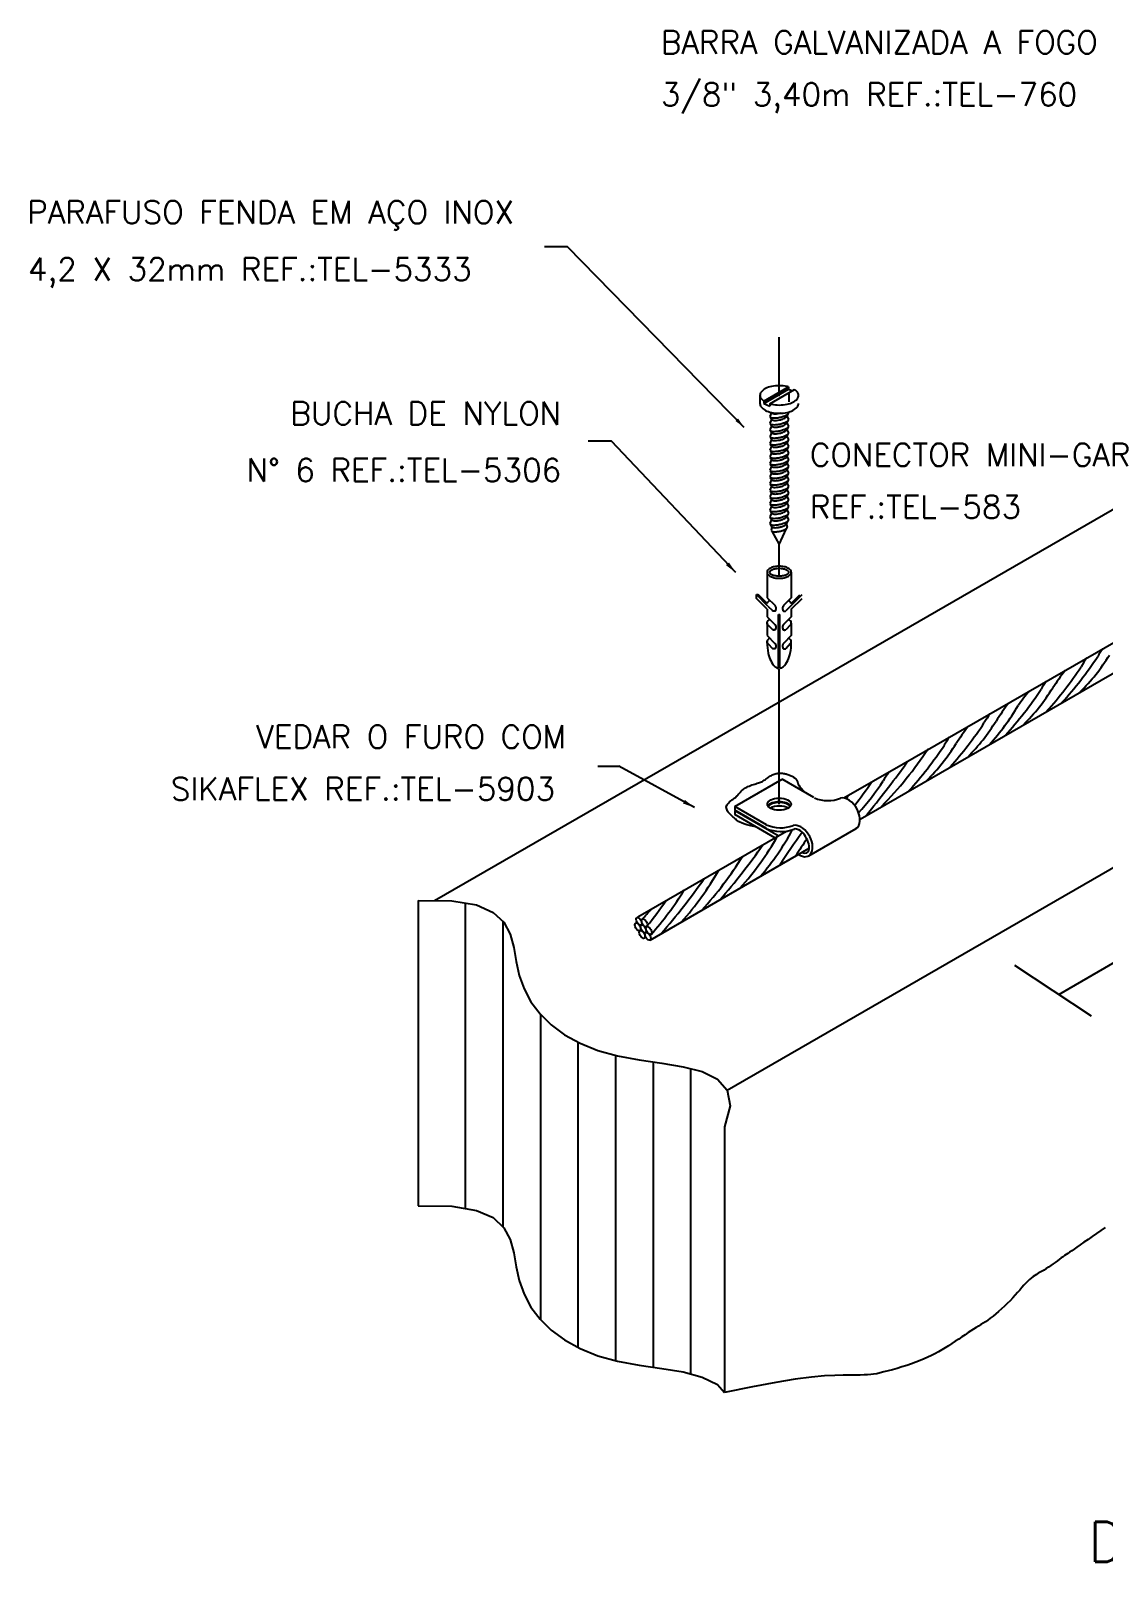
# Model space of a CAD drawing. Header units: millimetres. Extents: x -6439 to -6417.4, y -4460 to -4445.4.
# Drawn here: x -6439.01 to -6429.6, y -4458.94 to -4445.42 of the extents above; entities that cross this region are included whole.
import ezdxf
from ezdxf.enums import TextEntityAlignment as Align

# ---------------------------------------------------------------- set-up
doc = ezdxf.new("R2010")
doc.units = ezdxf.units.MM
doc.header["$LTSCALE"] = 10
doc.linetypes.add('DASHDOT', pattern=[1, 0.5, -0.25, 0, -0.25])
doc.layers.add('Termotécnica', color=7, linetype='Continuous')
doc.styles.add('r140', font='romans.shx')
doc.styles.add('r80', font='romans.shx')

msp = doc.modelspace()

# ---------------------------------------------------------------- linework, layer by layer
at = {"layer": 'Termotécnica', "color": 2}
for p, q in [((-6434.301, -4447.312), (-6434.505, -4447.312)), ((-6432.752, -4448.897), (-6434.301, -4447.312)), ((-6432.901, -4454.706), (-6421.669, -4448.232)), ((-6432.614, -4448.615), (-6432.614, -4448.687)), ((-6432.58, -4448.666), (-6432.363, -4448.541)), ((-6432.58, -4448.687), (-6432.363, -4448.562)), ((-6432.527, -4448.69), (-6432.31, -4448.564)), ((-6432.363, -4448.541), (-6432.363, -4448.562)), ((-6432.363, -4448.562), (-6432.33, -4448.576)), ((-6432.362, -4448.599), (-6432.362, -4448.672)), ((-6432.58, -4448.666), (-6432.58, -4448.687)), ((-6432.58, -4448.687), (-6432.527, -4448.711)), ((-6432.527, -4448.69), (-6432.527, -4448.711)), ((-6432.512, -4448.767), (-6432.527, -4448.802)), ((-6432.366, -4448.775), (-6432.378, -4448.797)), ((-6432.531, -4451.351), (-6428.259, -4448.888)), ((-6432.512, -4448.826), (-6432.527, -4448.86)), ((-6432.512, -4448.884), (-6432.527, -4448.919)), ((-6432.524, -4448.807), (-6432.512, -4448.826)), ((-6432.524, -4448.866), (-6432.512, -4448.884)), ((-6432.378, -4448.797), (-6432.363, -4448.825)), ((-6432.366, -4448.834), (-6432.378, -4448.856)), ((-6432.378, -4448.856), (-6432.363, -4448.884)), ((-6432.366, -4448.893), (-6432.378, -4448.914)), ((-6432.378, -4448.914), (-6432.363, -4448.943)), ((-6433.916, -4449.016), (-6434.121, -4449.016)), ((-6432.827, -4450.169), (-6433.916, -4449.016)), ((-6432.512, -4448.943), (-6432.527, -4448.978)), ((-6432.512, -4449.002), (-6432.527, -4449.036)), ((-6432.524, -4448.924), (-6432.512, -4448.943)), ((-6432.524, -4448.983), (-6432.512, -4449.002)), ((-6432.524, -4449.042), (-6432.512, -4449.06)), ((-6432.366, -4448.951), (-6432.378, -4448.973)), ((-6432.378, -4448.973), (-6432.363, -4449.001)), ((-6432.366, -4449.01), (-6432.378, -4449.032)), ((-6432.378, -4449.032), (-6432.363, -4449.06)), ((-6432.512, -4449.06), (-6432.527, -4449.095)), ((-6432.512, -4449.119), (-6432.527, -4449.154)), ((-6432.512, -4449.177), (-6432.527, -4449.212)), ((-6432.524, -4449.1), (-6432.512, -4449.119)), ((-6432.524, -4449.159), (-6432.512, -4449.177)), ((-6432.366, -4449.069), (-6432.378, -4449.09)), ((-6432.378, -4449.09), (-6432.363, -4449.119)), ((-6432.366, -4449.127), (-6432.378, -4449.149)), ((-6432.378, -4449.149), (-6432.363, -4449.177)), ((-6432.366, -4449.186), (-6432.378, -4449.207)), ((-6432.512, -4449.236), (-6432.527, -4449.271)), ((-6432.512, -4449.295), (-6432.527, -4449.329)), ((-6432.524, -4449.218), (-6432.512, -4449.236)), ((-6432.524, -4449.276), (-6432.512, -4449.295)), ((-6432.378, -4449.207), (-6432.363, -4449.236)), ((-6432.366, -4449.244), (-6432.378, -4449.266)), ((-6432.378, -4449.266), (-6432.363, -4449.295)), ((-6432.366, -4449.303), (-6432.378, -4449.325)), ((-6432.512, -4449.353), (-6432.527, -4449.388)), ((-6432.512, -4449.412), (-6432.527, -4449.447)), ((-6432.524, -4449.335), (-6432.512, -4449.353)), ((-6432.524, -4449.394), (-6432.512, -4449.412)), ((-6432.524, -4449.452), (-6432.512, -4449.471)), ((-6432.378, -4449.325), (-6432.363, -4449.353)), ((-6432.366, -4449.362), (-6432.378, -4449.383)), ((-6432.378, -4449.383), (-6432.363, -4449.412)), ((-6432.366, -4449.42), (-6432.378, -4449.442)), ((-6432.378, -4449.442), (-6432.363, -4449.47)), ((-6432.512, -4449.471), (-6432.527, -4449.505)), ((-6432.512, -4449.529), (-6432.527, -4449.564)), ((-6432.512, -4449.588), (-6432.527, -4449.623)), ((-6432.524, -4449.511), (-6432.512, -4449.529)), ((-6432.524, -4449.569), (-6432.512, -4449.588)), ((-6432.366, -4449.479), (-6432.378, -4449.501)), ((-6432.378, -4449.501), (-6432.363, -4449.529)), ((-6432.366, -4449.538), (-6432.378, -4449.559)), ((-6432.378, -4449.559), (-6432.363, -4449.588)), ((-6432.512, -4449.647), (-6432.527, -4449.681)), ((-6432.512, -4449.705), (-6432.527, -4449.74)), ((-6432.524, -4449.628), (-6432.512, -4449.647)), ((-6432.524, -4449.687), (-6432.512, -4449.705)), ((-6432.366, -4449.596), (-6432.378, -4449.618)), ((-6432.378, -4449.618), (-6432.363, -4449.646)), ((-6432.366, -4449.655), (-6432.378, -4449.677)), ((-6432.378, -4449.677), (-6432.363, -4449.705)), ((-6432.378, -4449.737), (-6432.368, -4449.716)), ((-6432.525, -4449.745), (-6432.512, -4449.765)), ((-6432.51, -4449.769), (-6432.515, -4449.801)), ((-6432.51, -4449.807), (-6432.445, -4449.922)), ((-6432.445, -4449.922), (-6432.382, -4449.784)), ((-6432.382, -4449.746), (-6432.374, -4449.771)), ((-6431.358, -4451.846), (-6428.125, -4449.981)), ((-6432.551, -4450.166), (-6432.551, -4450.39)), ((-6432.339, -4450.166), (-6432.339, -4450.39)), ((-6431.736, -4452.332), (-6428.01, -4450.18)), ((-6432.545, -4450.462), (-6432.645, -4450.362)), ((-6432.645, -4450.395), (-6432.645, -4450.362)), ((-6432.551, -4450.489), (-6432.645, -4450.395)), ((-6432.55, -4450.44), (-6432.626, -4450.364)), ((-6432.551, -4450.39), (-6432.484, -4450.456)), ((-6432.339, -4450.39), (-6432.406, -4450.456)), ((-6432.345, -4450.462), (-6432.245, -4450.362)), ((-6432.34, -4450.44), (-6432.264, -4450.364)), ((-6432.339, -4450.489), (-6432.245, -4450.395)), ((-6432.551, -4450.489), (-6432.551, -4450.556)), ((-6432.545, -4450.462), (-6432.502, -4450.505)), ((-6432.451, -4450.536), (-6432.439, -4450.536)), ((-6432.451, -4451.007), (-6432.451, -4450.536)), ((-6432.439, -4451.007), (-6432.439, -4450.536)), ((-6432.345, -4450.462), (-6432.388, -4450.505)), ((-6432.339, -4450.489), (-6432.339, -4450.556)), ((-6432.551, -4450.556), (-6432.483, -4450.624)), ((-6432.551, -4450.611), (-6432.551, -4450.721)), ((-6432.545, -4450.627), (-6432.502, -4450.67)), ((-6432.339, -4450.556), (-6432.408, -4450.624)), ((-6432.345, -4450.627), (-6432.388, -4450.67)), ((-6432.339, -4450.611), (-6432.339, -4450.721)), ((-6432.551, -4450.721), (-6432.483, -4450.79)), ((-6432.545, -4450.792), (-6432.502, -4450.836)), ((-6432.339, -4450.721), (-6432.408, -4450.79)), ((-6432.345, -4450.792), (-6432.388, -4450.836)), ((-6435.469, -4453.045), (-6432.531, -4451.351)), ((-6434.036, -4451.865), (-6433.851, -4451.865)), ((-6433.189, -4452.229), (-6433.851, -4451.865)), ((-6431.877, -4452.145), (-6431.358, -4451.846)), ((-6432.835, -4452.22), (-6432.42, -4451.981)), ((-6432.143, -4452.14), (-6432.42, -4451.981)), ((-6432.835, -4452.22), (-6432.835, -4452.252)), ((-6432.558, -4452.38), (-6432.835, -4452.22)), ((-6432.558, -4452.412), (-6432.835, -4452.252)), ((-6432.835, -4452.258), (-6432.83, -4452.255)), ((-6432.835, -4452.258), (-6432.835, -4452.29)), ((-6432.455, -4452.478), (-6432.835, -4452.258)), ((-6432.483, -4452.494), (-6432.835, -4452.29)), ((-6432.185, -4452.652), (-6431.77, -4452.413)), ((-6433.685, -4453.187), (-6432.381, -4452.435)), ((-6433.578, -4453.39), (-6432.182, -4452.585)), ((-6435.611, -4453.043), (-6435.611, -4455.719)), ((-6432.925, -4455.029), (-6432.925, -4457.356))]:
    msp.add_line(p, q, dxfattribs=at)
at = {"layer": 'Termotécnica', "color": 1, "linetype": 'DASHDOT'}
for p, q in [((-6432.445, -4448.623), (-6432.445, -4448.104)), ((-6432.445, -4450.198), (-6432.445, -4449.922)), ((-6432.445, -4451.485), (-6432.445, -4451.012)), ((-6432.445, -4452.199), (-6432.445, -4451.229))]:
    msp.add_line(p, q, dxfattribs=at)
at = {"layer": 'Termotécnica', "color": 1}
for p, q in [((-6429.994, -4453.867), (-6426.257, -4451.71)), ((-6435.198, -4453.067), (-6435.198, -4455.743)), ((-6434.869, -4453.226), (-6434.869, -4455.903)), ((-6430.381, -4453.611), (-6429.709, -4454.056)), ((-6434.54, -4454.04), (-6434.54, -4456.716)), ((-6434.211, -4454.285), (-6434.211, -4456.961)), ((-6433.882, -4454.401), (-6433.882, -4457.077)), ((-6433.552, -4454.458), (-6433.552, -4457.134)), ((-6433.223, -4454.517), (-6433.223, -4457.194))]:
    msp.add_line(p, q, dxfattribs=at)
at = {"layer": 'Termotécnica', "color": 2}
for points in [[(-6432.363, -4448.541, 0.016409), (-6432.376, -4448.538, 0.051099), (-6432.445, -4448.531, 0.051099), (-6432.513, -4448.538, 0.064948), (-6432.565, -4448.555, 0.104203), (-6432.604, -4448.587, 0.174705), (-6432.614, -4448.615, 0.174705), (-6432.604, -4448.644, 0.06738), (-6432.58, -4448.666, 0.064948)], [(-6432.527, -4448.69, 0.016409), (-6432.513, -4448.693, 0.051099), (-6432.445, -4448.7, 0.051099), (-6432.376, -4448.693, 0.064948), (-6432.325, -4448.675, 0.104203), (-6432.286, -4448.644, 0.174705), (-6432.275, -4448.615, 0.174705)], [(-6432.275, -4448.615, 0.174705), (-6432.286, -4448.587, 0.06738), (-6432.31, -4448.564, 0.064948)], [(-6432.614, -4448.687, 0.174705), (-6432.604, -4448.716, 0.104203), (-6432.565, -4448.747, 0.064948), (-6432.513, -4448.765, 0.051099), (-6432.445, -4448.772, 0.051099), (-6432.376, -4448.765, 0.064948), (-6432.325, -4448.747, 0.104203), (-6432.286, -4448.716, 0.174705), (-6432.275, -4448.687, 0.174705)], [(-6432.55, -4450.44, -0.122515), (-6432.545, -4450.428, -0.074458), (-6432.528, -4450.413, -0.064948)], [(-6432.34, -4450.44, 0.122515), (-6432.346, -4450.428, 0.074458), (-6432.363, -4450.413, 0.064948)], [(-6432.551, -4450.611, -0.174705), (-6432.545, -4450.593, -0.074458), (-6432.528, -4450.578, -0.064948)], [(-6432.545, -4450.629, -0.174705), (-6432.551, -4450.611, -0.174705)], [(-6432.545, -4450.627, -0.021127), (-6432.547, -4450.626, -0.170198)], [(-6432.339, -4450.611, 0.174705), (-6432.346, -4450.593, 0.074458), (-6432.363, -4450.578, 0.064948)], [(-6432.346, -4450.629, 0.174705), (-6432.339, -4450.611, 0.174705)], [(-6432.345, -4450.627, 0.021127), (-6432.343, -4450.626, 0.170198)], [(-6432.551, -4450.776, -0.174705), (-6432.545, -4450.758, -0.074458), (-6432.528, -4450.743, -0.064948)], [(-6432.551, -4450.773, 0.005298), (-6432.551, -4450.783, 0.048405), (-6432.542, -4450.874, 0.062165), (-6432.52, -4450.941, 0.102796), (-6432.481, -4450.994, 0.153617), (-6432.451, -4451.007, 0.181773)], [(-6432.547, -4450.791, -0.138405), (-6432.551, -4450.776, -0.174705)], [(-6432.545, -4450.792, -0.021127), (-6432.547, -4450.791, -0.170198)], [(-6432.439, -4451.007, 0.153617), (-6432.41, -4450.994, 0.102796), (-6432.37, -4450.941, 0.062165), (-6432.348, -4450.874, 0.048405), (-6432.339, -4450.783, 0.005298), (-6432.339, -4450.773, 0.062165)], [(-6432.339, -4450.776, 0.174705), (-6432.346, -4450.758, 0.074458), (-6432.363, -4450.743, 0.064948)], [(-6432.346, -4450.794, 0.174705), (-6432.339, -4450.776, 0.174705)], [(-6432.345, -4450.792, 0.021127), (-6432.343, -4450.791, 0.170198)]]:
    msp.add_lwpolyline(points, format="xyb", dxfattribs=at)
at = {"layer": 'Termotécnica', "color": 1}
for points in [[(-6432.527, -4448.802, 0.24548), (-6432.522, -4448.808, 0.082009), (-6432.5, -4448.813, 0.04047), (-6432.474, -4448.813, 0.029714), (-6432.44, -4448.808, 0.029714), (-6432.407, -4448.799, 0.04047), (-6432.383, -4448.789, 0.082009), (-6432.365, -4448.775, 0.24548), (-6432.363, -4448.767, 0.24548)], [(-6432.512, -4448.767, 0.24548), (-6432.508, -4448.772, 0.082009), (-6432.49, -4448.777, 0.04047), (-6432.469, -4448.776, 0.029714), (-6432.441, -4448.772, 0.013189), (-6432.429, -4448.769, 0.04047)], [(-6432.527, -4448.86, 0.24548), (-6432.522, -4448.867, 0.082009), (-6432.5, -4448.872, 0.04047), (-6432.474, -4448.872, 0.029714), (-6432.44, -4448.867, 0.029714), (-6432.407, -4448.857, 0.04047), (-6432.383, -4448.847, 0.082009), (-6432.365, -4448.833, 0.24548), (-6432.363, -4448.825, 0.24548)], [(-6432.527, -4448.919, 0.24548), (-6432.522, -4448.925, 0.082009), (-6432.5, -4448.931, 0.04047), (-6432.474, -4448.93, 0.029714), (-6432.44, -4448.925, 0.029714), (-6432.407, -4448.916, 0.04047), (-6432.383, -4448.906, 0.082009), (-6432.365, -4448.892, 0.24548), (-6432.363, -4448.884, 0.24548)], [(-6432.512, -4448.826, 0.24548), (-6432.508, -4448.831, 0.082009), (-6432.49, -4448.835, 0.04047), (-6432.469, -4448.835, 0.029714), (-6432.441, -4448.831, 0.029714), (-6432.414, -4448.823, 0.04047), (-6432.395, -4448.815, 0.082009), (-6432.38, -4448.803, 0.24548), (-6432.378, -4448.797, 0.24548)], [(-6432.512, -4448.884, 0.24548), (-6432.508, -4448.889, 0.082009), (-6432.49, -4448.894, 0.04047), (-6432.469, -4448.894, 0.029714), (-6432.441, -4448.889, 0.029714), (-6432.414, -4448.882, 0.04047), (-6432.395, -4448.874, 0.082009), (-6432.38, -4448.862, 0.24548), (-6432.378, -4448.856, 0.24548)], [(-6432.512, -4448.943, 0.24548), (-6432.508, -4448.948, 0.082009), (-6432.49, -4448.952, 0.04047), (-6432.469, -4448.952, 0.029714), (-6432.441, -4448.948, 0.029714), (-6432.414, -4448.94, 0.04047), (-6432.395, -4448.932, 0.082009), (-6432.38, -4448.921, 0.24548), (-6432.378, -4448.914, 0.24548)], [(-6432.527, -4448.978, 0.24548), (-6432.522, -4448.984, 0.082009), (-6432.5, -4448.989, 0.04047), (-6432.474, -4448.989, 0.029714), (-6432.44, -4448.984, 0.029714), (-6432.407, -4448.975, 0.04047), (-6432.383, -4448.965, 0.082009), (-6432.365, -4448.951, 0.24548), (-6432.363, -4448.943, 0.24548)], [(-6432.527, -4449.036, 0.24548), (-6432.522, -4449.043, 0.082009), (-6432.5, -4449.048, 0.04047), (-6432.474, -4449.048, 0.029714), (-6432.44, -4449.043, 0.029714), (-6432.407, -4449.033, 0.04047), (-6432.383, -4449.023, 0.082009), (-6432.365, -4449.009, 0.24548), (-6432.363, -4449.001, 0.24548)], [(-6432.512, -4449.002, 0.24548), (-6432.508, -4449.007, 0.082009), (-6432.49, -4449.011, 0.04047), (-6432.469, -4449.011, 0.029714), (-6432.441, -4449.007, 0.029714), (-6432.414, -4448.999, 0.04047), (-6432.395, -4448.991, 0.082009), (-6432.38, -4448.979, 0.24548), (-6432.378, -4448.973, 0.24548)], [(-6432.512, -4449.06, 0.24548), (-6432.508, -4449.065, 0.082009), (-6432.49, -4449.07, 0.04047), (-6432.469, -4449.07, 0.029714), (-6432.441, -4449.065, 0.029714), (-6432.414, -4449.058, 0.04047), (-6432.395, -4449.049, 0.082009), (-6432.38, -4449.038, 0.24548), (-6432.378, -4449.032, 0.24548)], [(-6432.527, -4449.095, 0.24548), (-6432.522, -4449.101, 0.082009), (-6432.5, -4449.107, 0.04047), (-6432.474, -4449.106, 0.029714), (-6432.44, -4449.101, 0.029714), (-6432.407, -4449.092, 0.04047), (-6432.383, -4449.082, 0.082009), (-6432.365, -4449.068, 0.24548), (-6432.363, -4449.06, 0.24548)], [(-6432.527, -4449.154, 0.24548), (-6432.522, -4449.16, 0.082009), (-6432.5, -4449.165, 0.04047), (-6432.474, -4449.165, 0.029714), (-6432.44, -4449.16, 0.029714), (-6432.407, -4449.151, 0.04047), (-6432.383, -4449.141, 0.082009), (-6432.365, -4449.126, 0.24548), (-6432.363, -4449.119, 0.24548)], [(-6432.527, -4449.212, 0.24548), (-6432.522, -4449.218, 0.082009), (-6432.5, -4449.224, 0.04047), (-6432.474, -4449.224, 0.029714), (-6432.44, -4449.218, 0.029714), (-6432.407, -4449.209, 0.04047), (-6432.383, -4449.199, 0.082009), (-6432.365, -4449.185, 0.24548), (-6432.363, -4449.177, 0.24548)], [(-6432.512, -4449.119, 0.24548), (-6432.508, -4449.124, 0.082009), (-6432.49, -4449.128, 0.04047), (-6432.469, -4449.128, 0.029714), (-6432.441, -4449.124, 0.029714), (-6432.414, -4449.116, 0.04047), (-6432.395, -4449.108, 0.082009), (-6432.38, -4449.097, 0.24548), (-6432.378, -4449.09, 0.24548)], [(-6432.512, -4449.177, 0.24548), (-6432.508, -4449.183, 0.082009), (-6432.49, -4449.187, 0.04047), (-6432.469, -4449.187, 0.029714), (-6432.441, -4449.183, 0.029714), (-6432.414, -4449.175, 0.04047), (-6432.395, -4449.167, 0.082009), (-6432.38, -4449.155, 0.24548), (-6432.378, -4449.149, 0.24548)], [(-6432.527, -4449.271, 0.24548), (-6432.522, -4449.277, 0.082009), (-6432.5, -4449.282, 0.04047), (-6432.474, -4449.282, 0.029714), (-6432.44, -4449.277, 0.029714), (-6432.407, -4449.268, 0.04047), (-6432.383, -4449.258, 0.082009), (-6432.365, -4449.244, 0.24548), (-6432.363, -4449.236, 0.24548)], [(-6432.527, -4449.329, 0.24548), (-6432.522, -4449.336, 0.082009), (-6432.5, -4449.341, 0.04047), (-6432.474, -4449.341, 0.029714), (-6432.44, -4449.336, 0.029714), (-6432.407, -4449.327, 0.04047), (-6432.383, -4449.316, 0.082009), (-6432.365, -4449.302, 0.24548), (-6432.363, -4449.295, 0.24548)], [(-6432.512, -4449.236, 0.24548), (-6432.508, -4449.241, 0.082009), (-6432.49, -4449.246, 0.04047), (-6432.469, -4449.245, 0.029714), (-6432.441, -4449.241, 0.029714), (-6432.414, -4449.234, 0.04047), (-6432.395, -4449.225, 0.082009), (-6432.38, -4449.214, 0.24548), (-6432.378, -4449.207, 0.24548)], [(-6432.512, -4449.295, 0.24548), (-6432.508, -4449.3, 0.082009), (-6432.49, -4449.304, 0.04047), (-6432.469, -4449.304, 0.029714), (-6432.441, -4449.3, 0.029714), (-6432.414, -4449.292, 0.04047), (-6432.395, -4449.284, 0.082009), (-6432.38, -4449.273, 0.24548), (-6432.378, -4449.266, 0.24548)], [(-6432.527, -4449.388, 0.24548), (-6432.522, -4449.394, 0.082009), (-6432.5, -4449.4, 0.04047), (-6432.474, -4449.4, 0.029714), (-6432.44, -4449.394, 0.029714), (-6432.407, -4449.385, 0.04047), (-6432.383, -4449.375, 0.082009), (-6432.365, -4449.361, 0.24548), (-6432.363, -4449.353, 0.24548)], [(-6432.527, -4449.447, 0.24548), (-6432.522, -4449.453, 0.082009), (-6432.5, -4449.458, 0.04047), (-6432.474, -4449.458, 0.029714), (-6432.44, -4449.453, 0.029714), (-6432.407, -4449.444, 0.04047), (-6432.383, -4449.434, 0.082009), (-6432.365, -4449.42, 0.24548), (-6432.363, -4449.412, 0.24548)], [(-6432.512, -4449.353, 0.24548), (-6432.508, -4449.358, 0.082009), (-6432.49, -4449.363, 0.04047), (-6432.469, -4449.363, 0.029714), (-6432.441, -4449.358, 0.029714), (-6432.414, -4449.351, 0.04047), (-6432.395, -4449.343, 0.082009), (-6432.38, -4449.331, 0.24548), (-6432.378, -4449.325, 0.24548)], [(-6432.512, -4449.412, 0.24548), (-6432.508, -4449.417, 0.082009), (-6432.49, -4449.422, 0.04047), (-6432.469, -4449.421, 0.029714), (-6432.441, -4449.417, 0.029714), (-6432.414, -4449.41, 0.04047), (-6432.395, -4449.401, 0.082009), (-6432.38, -4449.39, 0.24548), (-6432.378, -4449.383, 0.24548)], [(-6432.512, -4449.471, 0.24548), (-6432.508, -4449.476, 0.082009), (-6432.49, -4449.48, 0.04047), (-6432.469, -4449.48, 0.029714), (-6432.441, -4449.476, 0.029714), (-6432.414, -4449.468, 0.04047), (-6432.395, -4449.46, 0.082009), (-6432.38, -4449.448, 0.24548), (-6432.378, -4449.442, 0.24548)], [(-6432.527, -4449.505, 0.24548), (-6432.522, -4449.512, 0.082009), (-6432.5, -4449.517, 0.04047), (-6432.474, -4449.517, 0.029714), (-6432.44, -4449.512, 0.029714), (-6432.407, -4449.502, 0.04047), (-6432.383, -4449.492, 0.082009), (-6432.365, -4449.478, 0.24548), (-6432.363, -4449.47, 0.24548)], [(-6432.527, -4449.564, 0.24548), (-6432.522, -4449.57, 0.082009), (-6432.5, -4449.576, 0.04047), (-6432.474, -4449.575, 0.029714), (-6432.44, -4449.57, 0.029714), (-6432.407, -4449.561, 0.04047), (-6432.383, -4449.551, 0.082009), (-6432.365, -4449.537, 0.24548), (-6432.363, -4449.529, 0.24548)], [(-6432.527, -4449.623, 0.24548), (-6432.522, -4449.629, 0.082009), (-6432.5, -4449.634, 0.04047), (-6432.474, -4449.634, 0.029714), (-6432.44, -4449.629, 0.029714), (-6432.407, -4449.62, 0.04047), (-6432.383, -4449.61, 0.082009), (-6432.365, -4449.596, 0.24548), (-6432.363, -4449.588, 0.24548)], [(-6432.512, -4449.529, 0.24548), (-6432.508, -4449.534, 0.082009), (-6432.49, -4449.539, 0.04047), (-6432.469, -4449.539, 0.029714), (-6432.441, -4449.534, 0.029714), (-6432.414, -4449.527, 0.04047), (-6432.395, -4449.519, 0.082009), (-6432.38, -4449.507, 0.24548), (-6432.378, -4449.501, 0.24548)], [(-6432.512, -4449.588, 0.24548), (-6432.508, -4449.593, 0.082009), (-6432.49, -4449.597, 0.04047), (-6432.469, -4449.597, 0.029714), (-6432.441, -4449.593, 0.029714), (-6432.414, -4449.585, 0.04047), (-6432.395, -4449.577, 0.082009), (-6432.38, -4449.566, 0.24548), (-6432.378, -4449.559, 0.24548)], [(-6432.527, -4449.681, 0.24548), (-6432.522, -4449.688, 0.082009), (-6432.5, -4449.693, 0.04047), (-6432.474, -4449.693, 0.029714), (-6432.44, -4449.688, 0.029714), (-6432.407, -4449.678, 0.04047), (-6432.383, -4449.668, 0.082009), (-6432.365, -4449.654, 0.24548), (-6432.363, -4449.646, 0.24548)], [(-6432.527, -4449.74, 0.24548), (-6432.522, -4449.746, 0.082009), (-6432.5, -4449.752, 0.04047), (-6432.474, -4449.751, 0.029714), (-6432.44, -4449.746, 0.029714), (-6432.407, -4449.737, 0.04047), (-6432.383, -4449.727, 0.082009), (-6432.365, -4449.713, 0.24548), (-6432.363, -4449.705, 0.24548)], [(-6432.512, -4449.647, 0.24548), (-6432.508, -4449.652, 0.082009), (-6432.49, -4449.656, 0.04047), (-6432.469, -4449.656, 0.029714), (-6432.441, -4449.652, 0.029714), (-6432.414, -4449.644, 0.04047), (-6432.395, -4449.636, 0.082009), (-6432.38, -4449.624, 0.24548), (-6432.378, -4449.618, 0.24548)], [(-6432.512, -4449.705, 0.24548), (-6432.508, -4449.71, 0.082009), (-6432.49, -4449.715, 0.04047), (-6432.469, -4449.715, 0.029714), (-6432.441, -4449.71, 0.029714), (-6432.414, -4449.703, 0.04047), (-6432.395, -4449.694, 0.082009), (-6432.38, -4449.683, 0.24548), (-6432.378, -4449.677, 0.24548)], [(-6432.515, -4449.801, 0.24548), (-6432.51, -4449.806, 0.082009), (-6432.491, -4449.811, 0.04047), (-6432.469, -4449.811, 0.029714), (-6432.44, -4449.806, 0.029714), (-6432.412, -4449.799, 0.04047), (-6432.392, -4449.79, 0.082009), (-6432.376, -4449.778, 0.24548), (-6432.374, -4449.771, 0.24548)], [(-6432.512, -4449.765, 0.24548), (-6432.508, -4449.771, 0.082009), (-6432.49, -4449.775, 0.04047), (-6432.469, -4449.775, 0.029714), (-6432.441, -4449.77, 0.029714), (-6432.414, -4449.763, 0.04047), (-6432.395, -4449.755, 0.082009), (-6432.38, -4449.743, 0.24548), (-6432.378, -4449.737, 0.24548)]]:
    msp.add_lwpolyline(points, format="xyb", dxfattribs=at)
at = {"layer": 'Termotécnica', "color": 2}
for points in [[(-6432.339, -4450.166, 0.174705), (-6432.346, -4450.148, 0.104203), (-6432.37, -4450.129, 0.064948), (-6432.402, -4450.118, 0.051099), (-6432.445, -4450.113, 0.051099), (-6432.488, -4450.118, 0.064948), (-6432.52, -4450.129, 0.104203), (-6432.545, -4450.148, 0.174705), (-6432.551, -4450.166, 0.174705), (-6432.545, -4450.184, 0.104203), (-6432.52, -4450.204, 0.064948), (-6432.488, -4450.215, 0.051099), (-6432.445, -4450.219, 0.051099), (-6432.402, -4450.215, 0.064948), (-6432.37, -4450.204, 0.104203), (-6432.346, -4450.184, 0.174705)], [(-6432.36, -4450.166, 0.174705), (-6432.362, -4450.162, 0.104203), (-6432.38, -4450.148, 0.064948), (-6432.407, -4450.138, 0.051099), (-6432.445, -4450.134, 0.051099), (-6432.484, -4450.138, 0.064948), (-6432.511, -4450.148, 0.104203), (-6432.528, -4450.162, 0.174705), (-6432.53, -4450.166, 0.174705), (-6432.528, -4450.171, 0.104203), (-6432.511, -4450.185, 0.064948), (-6432.484, -4450.194, 0.051099), (-6432.445, -4450.198, 0.051099), (-6432.407, -4450.194, 0.064948), (-6432.38, -4450.185, 0.104203), (-6432.362, -4450.171, 0.174705)]]:
    msp.add_lwpolyline(points, format="xyb", close=True, dxfattribs=at)
for points in [[(-6432.645, -4450.362), (-6432.64, -4450.36), (-6432.633, -4450.361), (-6432.626, -4450.364)], [(-6432.484, -4450.456), (-6432.483, -4450.458), (-6432.482, -4450.46), (-6432.481, -4450.462), (-6432.48, -4450.463), (-6432.479, -4450.465), (-6432.479, -4450.466), (-6432.478, -4450.467), (-6432.478, -4450.468), (-6432.477, -4450.469), (-6432.477, -4450.47), (-6432.476, -4450.471), (-6432.476, -4450.472), (-6432.476, -4450.473), (-6432.476, -4450.474), (-6432.476, -4450.474), (-6432.475, -4450.475), (-6432.475, -4450.476), (-6432.475, -4450.477), (-6432.475, -4450.478), (-6432.475, -4450.479), (-6432.475, -4450.48), (-6432.475, -4450.481), (-6432.475, -4450.482), (-6432.475, -4450.483), (-6432.475, -4450.484), (-6432.475, -4450.485), (-6432.475, -4450.486), (-6432.475, -4450.487), (-6432.475, -4450.488), (-6432.475, -4450.489), (-6432.476, -4450.49), (-6432.476, -4450.491), (-6432.476, -4450.492), (-6432.476, -4450.492), (-6432.476, -4450.493), (-6432.476, -4450.494), (-6432.477, -4450.495), (-6432.477, -4450.496), (-6432.477, -4450.497), (-6432.477, -4450.498), (-6432.477, -4450.499), (-6432.478, -4450.499), (-6432.478, -4450.5), (-6432.478, -4450.501), (-6432.479, -4450.502), (-6432.479, -4450.502), (-6432.479, -4450.503), (-6432.48, -4450.503), (-6432.48, -4450.504), (-6432.481, -4450.504), (-6432.481, -4450.505), (-6432.482, -4450.505), (-6432.482, -4450.506), (-6432.483, -4450.506), (-6432.483, -4450.506), (-6432.484, -4450.506), (-6432.484, -4450.507), (-6432.485, -4450.507), (-6432.485, -4450.507), (-6432.486, -4450.507), (-6432.487, -4450.507), (-6432.487, -4450.507), (-6432.488, -4450.507), (-6432.489, -4450.507), (-6432.49, -4450.508), (-6432.491, -4450.508), (-6432.493, -4450.508), (-6432.494, -4450.507), (-6432.496, -4450.507), (-6432.497, -4450.507), (-6432.5, -4450.506), (-6432.502, -4450.505)], [(-6432.406, -4450.456), (-6432.407, -4450.458), (-6432.408, -4450.46), (-6432.409, -4450.462), (-6432.41, -4450.463), (-6432.411, -4450.465), (-6432.412, -4450.466), (-6432.412, -4450.467), (-6432.413, -4450.468), (-6432.413, -4450.469), (-6432.414, -4450.47), (-6432.414, -4450.471), (-6432.414, -4450.472), (-6432.414, -4450.473), (-6432.415, -4450.474), (-6432.415, -4450.474), (-6432.415, -4450.475), (-6432.415, -4450.476), (-6432.415, -4450.477), (-6432.415, -4450.478), (-6432.415, -4450.479), (-6432.415, -4450.48), (-6432.415, -4450.481), (-6432.415, -4450.482), (-6432.415, -4450.483), (-6432.415, -4450.484), (-6432.415, -4450.485), (-6432.415, -4450.486), (-6432.415, -4450.487), (-6432.415, -4450.488), (-6432.415, -4450.489), (-6432.415, -4450.49), (-6432.415, -4450.491), (-6432.414, -4450.492), (-6432.414, -4450.492), (-6432.414, -4450.493), (-6432.414, -4450.494), (-6432.414, -4450.495), (-6432.414, -4450.496), (-6432.413, -4450.497), (-6432.413, -4450.498), (-6432.413, -4450.499), (-6432.413, -4450.499), (-6432.412, -4450.5), (-6432.412, -4450.501), (-6432.412, -4450.502), (-6432.411, -4450.502), (-6432.411, -4450.503), (-6432.41, -4450.503), (-6432.41, -4450.504), (-6432.41, -4450.504), (-6432.409, -4450.505), (-6432.409, -4450.505), (-6432.408, -4450.506), (-6432.408, -4450.506), (-6432.407, -4450.506), (-6432.407, -4450.506), (-6432.406, -4450.507), (-6432.405, -4450.507), (-6432.405, -4450.507), (-6432.404, -4450.507), (-6432.404, -4450.507), (-6432.403, -4450.507), (-6432.402, -4450.507), (-6432.401, -4450.507), (-6432.4, -4450.508), (-6432.399, -4450.508), (-6432.398, -4450.508), (-6432.396, -4450.507), (-6432.395, -4450.507), (-6432.393, -4450.507), (-6432.391, -4450.506), (-6432.388, -4450.505)], [(-6432.484, -4450.621), (-6432.483, -4450.623), (-6432.482, -4450.625), (-6432.481, -4450.627), (-6432.48, -4450.629), (-6432.479, -4450.63), (-6432.479, -4450.631), (-6432.478, -4450.633), (-6432.478, -4450.634), (-6432.477, -4450.635), (-6432.477, -4450.636), (-6432.476, -4450.636), (-6432.476, -4450.637), (-6432.476, -4450.638), (-6432.476, -4450.639), (-6432.476, -4450.64), (-6432.475, -4450.64), (-6432.475, -4450.641), (-6432.475, -4450.642), (-6432.475, -4450.643), (-6432.475, -4450.644), (-6432.475, -4450.645), (-6432.475, -4450.646), (-6432.475, -4450.647), (-6432.475, -4450.648), (-6432.475, -4450.649), (-6432.475, -4450.65), (-6432.475, -4450.651), (-6432.475, -4450.652), (-6432.475, -4450.653), (-6432.475, -4450.654), (-6432.476, -4450.655), (-6432.476, -4450.656), (-6432.476, -4450.657), (-6432.476, -4450.658), (-6432.476, -4450.659), (-6432.476, -4450.66), (-6432.477, -4450.66), (-6432.477, -4450.661), (-6432.477, -4450.662), (-6432.477, -4450.663), (-6432.477, -4450.664), (-6432.478, -4450.665), (-6432.478, -4450.665), (-6432.478, -4450.666), (-6432.479, -4450.667), (-6432.479, -4450.667), (-6432.479, -4450.668), (-6432.48, -4450.669), (-6432.48, -4450.669), (-6432.481, -4450.67), (-6432.481, -4450.67), (-6432.482, -4450.67), (-6432.482, -4450.671), (-6432.483, -4450.671), (-6432.483, -4450.671), (-6432.484, -4450.672), (-6432.484, -4450.672), (-6432.485, -4450.672), (-6432.485, -4450.672), (-6432.486, -4450.672), (-6432.487, -4450.672), (-6432.487, -4450.672), (-6432.488, -4450.673), (-6432.489, -4450.673), (-6432.49, -4450.673), (-6432.491, -4450.673), (-6432.493, -4450.673), (-6432.494, -4450.673), (-6432.496, -4450.672), (-6432.497, -4450.672), (-6432.5, -4450.671), (-6432.502, -4450.67)], [(-6432.406, -4450.621), (-6432.407, -4450.623), (-6432.408, -4450.625), (-6432.409, -4450.627), (-6432.41, -4450.629), (-6432.411, -4450.63), (-6432.412, -4450.631), (-6432.412, -4450.633), (-6432.413, -4450.634), (-6432.413, -4450.635), (-6432.414, -4450.636), (-6432.414, -4450.636), (-6432.414, -4450.637), (-6432.414, -4450.638), (-6432.415, -4450.639), (-6432.415, -4450.64), (-6432.415, -4450.64), (-6432.415, -4450.641), (-6432.415, -4450.642), (-6432.415, -4450.643), (-6432.415, -4450.644), (-6432.415, -4450.645), (-6432.415, -4450.646), (-6432.415, -4450.647), (-6432.415, -4450.648), (-6432.415, -4450.649), (-6432.415, -4450.65), (-6432.415, -4450.651), (-6432.415, -4450.652), (-6432.415, -4450.653), (-6432.415, -4450.654), (-6432.415, -4450.655), (-6432.415, -4450.656), (-6432.414, -4450.657), (-6432.414, -4450.658), (-6432.414, -4450.659), (-6432.414, -4450.66), (-6432.414, -4450.66), (-6432.414, -4450.661), (-6432.413, -4450.662), (-6432.413, -4450.663), (-6432.413, -4450.664), (-6432.413, -4450.665), (-6432.412, -4450.665), (-6432.412, -4450.666), (-6432.412, -4450.667), (-6432.411, -4450.667), (-6432.411, -4450.668), (-6432.41, -4450.669), (-6432.41, -4450.669), (-6432.41, -4450.67), (-6432.409, -4450.67), (-6432.409, -4450.67), (-6432.408, -4450.671), (-6432.408, -4450.671), (-6432.407, -4450.671), (-6432.407, -4450.672), (-6432.406, -4450.672), (-6432.405, -4450.672), (-6432.405, -4450.672), (-6432.404, -4450.672), (-6432.404, -4450.672), (-6432.403, -4450.672), (-6432.402, -4450.673), (-6432.401, -4450.673), (-6432.4, -4450.673), (-6432.399, -4450.673), (-6432.398, -4450.673), (-6432.396, -4450.673), (-6432.395, -4450.672), (-6432.393, -4450.672), (-6432.391, -4450.671), (-6432.388, -4450.67)], [(-6432.484, -4450.787), (-6432.483, -4450.789), (-6432.482, -4450.791), (-6432.481, -4450.792), (-6432.48, -4450.794), (-6432.479, -4450.795), (-6432.479, -4450.797), (-6432.478, -4450.798), (-6432.478, -4450.799), (-6432.477, -4450.8), (-6432.477, -4450.801), (-6432.476, -4450.802), (-6432.476, -4450.802), (-6432.476, -4450.803), (-6432.476, -4450.804), (-6432.476, -4450.805), (-6432.475, -4450.806), (-6432.475, -4450.806), (-6432.475, -4450.807), (-6432.475, -4450.808), (-6432.475, -4450.809), (-6432.475, -4450.81), (-6432.475, -4450.811), (-6432.475, -4450.812), (-6432.475, -4450.813), (-6432.475, -4450.814), (-6432.475, -4450.815), (-6432.475, -4450.816), (-6432.475, -4450.817), (-6432.475, -4450.818), (-6432.475, -4450.819), (-6432.476, -4450.82), (-6432.476, -4450.821), (-6432.476, -4450.822), (-6432.476, -4450.823), (-6432.476, -4450.824), (-6432.476, -4450.825), (-6432.477, -4450.826), (-6432.477, -4450.827), (-6432.477, -4450.827), (-6432.477, -4450.828), (-6432.477, -4450.829), (-6432.478, -4450.83), (-6432.478, -4450.831), (-6432.478, -4450.831), (-6432.479, -4450.832), (-6432.479, -4450.833), (-6432.479, -4450.833), (-6432.48, -4450.834), (-6432.48, -4450.834), (-6432.481, -4450.835), (-6432.481, -4450.835), (-6432.482, -4450.836), (-6432.482, -4450.836), (-6432.483, -4450.836), (-6432.483, -4450.837), (-6432.484, -4450.837), (-6432.484, -4450.837), (-6432.485, -4450.837), (-6432.485, -4450.837), (-6432.486, -4450.838), (-6432.487, -4450.838), (-6432.487, -4450.838), (-6432.488, -4450.838), (-6432.489, -4450.838), (-6432.49, -4450.838), (-6432.491, -4450.838), (-6432.493, -4450.838), (-6432.494, -4450.838), (-6432.496, -4450.838), (-6432.497, -4450.837), (-6432.5, -4450.836), (-6432.502, -4450.836)], [(-6432.406, -4450.787), (-6432.407, -4450.789), (-6432.408, -4450.791), (-6432.409, -4450.792), (-6432.41, -4450.794), (-6432.411, -4450.795), (-6432.412, -4450.797), (-6432.412, -4450.798), (-6432.413, -4450.799), (-6432.413, -4450.8), (-6432.414, -4450.801), (-6432.414, -4450.802), (-6432.414, -4450.802), (-6432.414, -4450.803), (-6432.415, -4450.804), (-6432.415, -4450.805), (-6432.415, -4450.806), (-6432.415, -4450.806), (-6432.415, -4450.807), (-6432.415, -4450.808), (-6432.415, -4450.809), (-6432.415, -4450.81), (-6432.415, -4450.811), (-6432.415, -4450.812), (-6432.415, -4450.813), (-6432.415, -4450.814), (-6432.415, -4450.815), (-6432.415, -4450.816), (-6432.415, -4450.817), (-6432.415, -4450.818), (-6432.415, -4450.819), (-6432.415, -4450.82), (-6432.415, -4450.821), (-6432.414, -4450.822), (-6432.414, -4450.823), (-6432.414, -4450.824), (-6432.414, -4450.825), (-6432.414, -4450.826), (-6432.414, -4450.827), (-6432.413, -4450.827), (-6432.413, -4450.828), (-6432.413, -4450.829), (-6432.413, -4450.83), (-6432.412, -4450.831), (-6432.412, -4450.831), (-6432.412, -4450.832), (-6432.411, -4450.833), (-6432.411, -4450.833), (-6432.41, -4450.834), (-6432.41, -4450.834), (-6432.41, -4450.835), (-6432.409, -4450.835), (-6432.409, -4450.836), (-6432.408, -4450.836), (-6432.408, -4450.836), (-6432.407, -4450.837), (-6432.407, -4450.837), (-6432.406, -4450.837), (-6432.405, -4450.837), (-6432.405, -4450.837), (-6432.404, -4450.838), (-6432.404, -4450.838), (-6432.403, -4450.838), (-6432.402, -4450.838), (-6432.401, -4450.838), (-6432.4, -4450.838), (-6432.399, -4450.838), (-6432.398, -4450.838), (-6432.396, -4450.838), (-6432.395, -4450.838), (-6432.393, -4450.837), (-6432.391, -4450.836), (-6432.388, -4450.836)], [(-6435.611, -4453.043), (-6435.315, -4453.046), (-6435.101, -4453.083), (-6434.954, -4453.148), (-6434.859, -4453.235), (-6434.804, -4453.34), (-6434.772, -4453.455), (-6434.751, -4453.577), (-6434.725, -4453.7), (-6434.683, -4453.819), (-6434.623, -4453.931), (-6434.543, -4454.037), (-6434.445, -4454.133), (-6434.328, -4454.22), (-6434.192, -4454.295), (-6434.037, -4454.358), (-6433.863, -4454.406), (-6433.673, -4454.441), (-6433.476, -4454.469), (-6433.288, -4454.501), (-6433.12, -4454.544), (-6432.987, -4454.61), (-6432.901, -4454.706), (-6432.876, -4454.843), (-6432.925, -4455.029)], [(-6435.611, -4455.719), (-6435.315, -4455.723), (-6435.101, -4455.76), (-6434.954, -4455.824), (-6434.859, -4455.912), (-6434.804, -4456.016), (-6434.772, -4456.132), (-6434.751, -4456.254), (-6434.725, -4456.376), (-6434.683, -4456.495), (-6434.623, -4456.608), (-6434.543, -4456.713), (-6434.445, -4456.81), (-6434.328, -4456.896), (-6434.192, -4456.971), (-6434.037, -4457.034), (-6433.863, -4457.082), (-6433.673, -4457.117), (-6433.476, -4457.145), (-6433.288, -4457.177), (-6433.12, -4457.221), (-6432.987, -4457.286), (-6432.925, -4457.356)], [(-6429.587, -4455.911), (-6429.624, -4455.937), (-6429.662, -4455.964), (-6429.7, -4455.99), (-6429.737, -4456.016), (-6429.773, -4456.04), (-6429.806, -4456.063), (-6429.835, -4456.083), (-6429.859, -4456.1), (-6429.88, -4456.114), (-6429.898, -4456.126), (-6429.914, -4456.137), (-6429.928, -4456.147), (-6429.942, -4456.157), (-6429.956, -4456.166), (-6429.971, -4456.177), (-6429.987, -4456.189), (-6430.005, -4456.202), (-6430.024, -4456.216), (-6430.043, -4456.23), (-6430.063, -4456.244), (-6430.083, -4456.258), (-6430.103, -4456.271), (-6430.122, -4456.283), (-6430.14, -4456.294), (-6430.157, -4456.303), (-6430.173, -4456.312), (-6430.189, -4456.322), (-6430.204, -4456.331), (-6430.219, -4456.341), (-6430.235, -4456.353), (-6430.25, -4456.366), (-6430.266, -4456.381), (-6430.282, -4456.398), (-6430.299, -4456.417), (-6430.317, -4456.437), (-6430.335, -4456.459), (-6430.355, -4456.481), (-6430.375, -4456.504), (-6430.397, -4456.528), (-6430.421, -4456.553), (-6430.445, -4456.577), (-6430.47, -4456.601), (-6430.496, -4456.624), (-6430.521, -4456.647), (-6430.546, -4456.668), (-6430.57, -4456.688), (-6430.594, -4456.706), (-6430.616, -4456.722), (-6430.637, -4456.736), (-6430.657, -4456.749), (-6430.677, -4456.762), (-6430.698, -4456.774), (-6430.719, -4456.787), (-6430.74, -4456.801), (-6430.764, -4456.815), (-6430.789, -4456.832), (-6430.815, -4456.85), (-6430.843, -4456.868), (-6430.871, -4456.888), (-6430.901, -4456.908), (-6430.93, -4456.928), (-6430.96, -4456.947), (-6430.99, -4456.966), (-6431.02, -4456.984), (-6431.049, -4457.001), (-6431.079, -4457.017), (-6431.11, -4457.033), (-6431.142, -4457.048), (-6431.175, -4457.063), (-6431.21, -4457.077), (-6431.247, -4457.091), (-6431.286, -4457.105), (-6431.327, -4457.119), (-6431.369, -4457.132), (-6431.411, -4457.145), (-6431.452, -4457.157), (-6431.491, -4457.168), (-6431.527, -4457.177), (-6431.56, -4457.185), (-6431.59, -4457.192), (-6431.617, -4457.196), (-6431.643, -4457.2), (-6431.67, -4457.202), (-6431.7, -4457.203), (-6431.735, -4457.204), (-6431.776, -4457.204), (-6431.825, -4457.204), (-6431.884, -4457.205), (-6431.958, -4457.207), (-6432.049, -4457.212), (-6432.163, -4457.223), (-6432.304, -4457.241), (-6432.475, -4457.268), (-6432.68, -4457.306), (-6432.925, -4457.356)]]:
    msp.add_lwpolyline(points, dxfattribs=at)
at = {"layer": 'Termotécnica', "color": 1}
msp.add_lwpolyline([(-6432.649, -4452.398), (-6432.694, -4452.388), (-6432.729, -4452.379), (-6432.756, -4452.371), (-6432.776, -4452.364), (-6432.791, -4452.357), (-6432.802, -4452.351), (-6432.811, -4452.345), (-6432.819, -4452.338), (-6432.827, -4452.331), (-6432.835, -4452.324), (-6432.844, -4452.317), (-6432.853, -4452.309), (-6432.861, -4452.301), (-6432.869, -4452.293), (-6432.877, -4452.285), (-6432.885, -4452.277), (-6432.892, -4452.268), (-6432.898, -4452.26), (-6432.903, -4452.251), (-6432.906, -4452.242), (-6432.908, -4452.233), (-6432.909, -4452.225), (-6432.907, -4452.216), (-6432.904, -4452.207), (-6432.898, -4452.198), (-6432.89, -4452.189), (-6432.881, -4452.18), (-6432.87, -4452.171), (-6432.86, -4452.162), (-6432.849, -4452.154), (-6432.839, -4452.147), (-6432.83, -4452.14), (-6432.822, -4452.133), (-6432.816, -4452.127), (-6432.81, -4452.122), (-6432.805, -4452.117), (-6432.801, -4452.112), (-6432.797, -4452.107), (-6432.793, -4452.102), (-6432.788, -4452.096), (-6432.783, -4452.091), (-6432.778, -4452.085), (-6432.772, -4452.079), (-6432.765, -4452.073), (-6432.757, -4452.067), (-6432.749, -4452.061), (-6432.74, -4452.055), (-6432.73, -4452.049), (-6432.719, -4452.044), (-6432.708, -4452.04), (-6432.696, -4452.035), (-6432.684, -4452.031), (-6432.672, -4452.027), (-6432.66, -4452.023), (-6432.649, -4452.02), (-6432.638, -4452.016), (-6432.628, -4452.013), (-6432.618, -4452.009), (-6432.609, -4452.006), (-6432.601, -4452.002), (-6432.592, -4451.999), (-6432.585, -4451.995), (-6432.577, -4451.99), (-6432.569, -4451.985), (-6432.562, -4451.98), (-6432.554, -4451.975), (-6432.546, -4451.969), (-6432.538, -4451.963), (-6432.53, -4451.958), (-6432.522, -4451.952), (-6432.514, -4451.947), (-6432.506, -4451.943), (-6432.498, -4451.939), (-6432.489, -4451.935), (-6432.481, -4451.933), (-6432.472, -4451.931), (-6432.464, -4451.929), (-6432.456, -4451.928), (-6432.447, -4451.927), (-6432.439, -4451.927), (-6432.431, -4451.927), (-6432.423, -4451.927), (-6432.415, -4451.928), (-6432.408, -4451.929), (-6432.4, -4451.93), (-6432.392, -4451.932), (-6432.385, -4451.934), (-6432.377, -4451.936), (-6432.369, -4451.938), (-6432.362, -4451.941), (-6432.354, -4451.944), (-6432.347, -4451.947), (-6432.34, -4451.95), (-6432.333, -4451.954), (-6432.327, -4451.957), (-6432.321, -4451.96), (-6432.316, -4451.964), (-6432.311, -4451.967), (-6432.306, -4451.971), (-6432.302, -4451.975), (-6432.299, -4451.98), (-6432.295, -4451.985), (-6432.292, -4451.991), (-6432.289, -4451.997), (-6432.286, -4452.004), (-6432.283, -4452.013), (-6432.278, -4452.023), (-6432.272, -4452.034), (-6432.263, -4452.047), (-6432.251, -4452.062), (-6432.235, -4452.079), (-6432.214, -4452.099)], dxfattribs=at)
for centre, radius, start, end in [((-6432.487, -4449.023), 3.403, 317.8139, 326.4265), ((-6431.059, -4449.956), 1.777, 314.8509, 328.2103), ((-6428.625, -4451.689), 1.363, 145.5002, 149.3417), ((-6428.479, -4451.6), 1.363, 145.9372, 149.3417), ((-6432.633, -4449.113), 3.403, 318.1809, 326.4265), ((-6428.19, -4452.37), 2.204, 142.4901, 147.3042), ((-6432.983, -4449.31), 3.403, 317.8139, 326.4265), ((-6428.881, -4452.358), 1.79, 140.1214, 145.1211), ((-6431.556, -4450.243), 1.777, 314.8509, 328.2103), ((-6428.976, -4451.887), 1.363, 145.9372, 149.3417), ((-6432.124, -4450.291), 2.058, 317.7416, 329.5565), ((-6428.689, -4452.662), 2.204, 142.1631, 147.3042), ((-6433.482, -4449.602), 3.403, 318.1809, 326.4265), ((-6432.054, -4450.535), 1.777, 315.3669, 328.2103), ((-6429.474, -4452.179), 1.363, 145.5002, 149.3417), ((-6429.825, -4452.376), 1.363, 145.9372, 149.3417), ((-6429.039, -4452.859), 2.204, 142.4901, 147.3042), ((-6433.974, -4449.832), 3.403, 315.5178, 326.4265), ((-6433.832, -4449.799), 3.403, 317.8139, 326.4265), ((-6432.405, -4450.732), 1.777, 314.8509, 328.2103), ((-6442.338, -4443.692), 13.697, 321.0909, 323.4086), ((-6429.872, -4452.88), 1.79, 143.7307, 145.1211), ((-6434.472, -4450.124), 3.403, 322.2201, 326.4265), ((-6433.045, -4451.058), 1.777, 316.8125, 328.2103), ((-6429.679, -4453.184), 2.204, 144.9143, 147.3042), ((-6430.03, -4453.382), 2.204, 145.1745, 146.0428), ((-6434.565, -4451.183), 2.558, 319.8976, 331.025), ((-6437.179, -4449.35), 5.599, 318.8206, 325.0904), ((-6434.781, -4451.152), 2.674, 318.2297, 330.2171), ((-6428.639, -4455.128), 4.492, 143.3593, 147.7868), ((-6428.499, -4455.046), 4.492, 145.5112, 147.7868), ((-6435.644, -4450.842), 3.403, 317.8035, 327.8265), ((-6435.296, -4451.449), 2.674, 318.2297, 330.2171), ((-6435.61, -4451.512), 2.74, 318.1414, 328.3187), ((-6437.694, -4449.646), 5.599, 318.8206, 325.0904), ((-6437.981, -4449.815), 5.575, 321.7551, 324.602), ((-6435.081, -4451.859), 1.969, 316.7715, 320.1887)]:
    msp.add_arc(centre, radius, start, end, dxfattribs=at)
at = {"layer": 'Termotécnica', "color": 2}
for centre, radius, start, end in [((-6432.019, -4451.859), 0.309, 247.7969, 291.2276), ((-6432.433, -4452.101), 0.305, 245.7672, 291.3376), ((-6432.429, -4452.114), 0.325, 246.4857, 290.4588)]:
    msp.add_arc(centre, radius, start, end, dxfattribs=at)
for centre, major_axis in [((-6432.445, -4452.199), (0.104, 0)), ((-6433.685, -4453.275), (-0.0192, 0.0333)), ((-6433.675, -4453.226), (-0.0192, 0.0333)), ((-6433.627, -4453.24), (-0.0192, 0.0333)), ((-6433.647, -4453.341), (-0.0192, 0.0333)), ((-6433.637, -4453.292), (-0.0192, 0.0333)), ((-6433.598, -4453.358), (-0.0192, 0.0333)), ((-6433.589, -4453.307), (-0.0192, 0.0333))]:
    msp.add_ellipse(centre, major_axis=major_axis, ratio=0.509483, dxfattribs=at)
for centre, major_axis, ratio, start_param, end_param in [((-6431.846, -4452.282), (-0.075, 0.13), 0.613222, 3.119686, 6.12017), ((-6432.445, -4452.231), (-0.104, 0), 0.509483, 3.446392, 5.981093), ((-6432.445, -4452.237), (-0.104, 0), 0.509483, 3.513376, 5.911341), ((-6432.445, -4452.269), (-0.104, 0), 0.509483, 3.869331, 5.556419), ((-6432.261, -4452.522), (-0.075, 0.13), 0.613222, 2.249611, 6.12017), ((-6432.26, -4452.523), (-0.059, 0.102), 0.509483, 2.479183, 6.206799)]:
    msp.add_ellipse(centre, major_axis=major_axis, ratio=ratio, start_param=start_param, end_param=end_param, dxfattribs=at)
for points in [[(-6432.806, -4448.818), (-6432.829, -4448.84), (-6432.752, -4448.897)], [(-6432.886, -4450.08), (-6432.912, -4450.104), (-6432.827, -4450.169)], [(-6433.272, -4452.162), (-6433.289, -4452.193), (-6433.189, -4452.229)]]:
    msp.add_solid(points, dxfattribs=at)

# ---------------------------------------------------------------- texts
at = {"layer": 'Termotécnica', "color": 2, "style": 'r80'}
for s, p in [('BARRA GALVANIZADA A FOGO', (-6433.483, -4445.62)), ('3/8" 3,40m REF.:TEL-760', (-6433.483, -4446.077)), ('PARAFUSO FENDA EM AÇO INOX', (-6439.04, -4447.109)), ('4,2 X 32mm REF.:TEL-5333', (-6439.034, -4447.609)), ('BUCHA DE NYLON', (-6436.732, -4448.873)), ('CONECTOR MINI-GAR', (-6432.176, -4449.236)), ('N%%D 6 REF.:TEL-5306', (-6437.117, -4449.37)), ('REF.:TEL-583', (-6432.176, -4449.692)), ('VEDAR O FURO COM ', (-6437.031, -4451.708)), ('SIKAFLEX REF.:TEL-5903', (-6437.78, -4452.164))]:
    msp.add_text(s, height=0.2, dxfattribs=at).set_placement(p)
at = {"layer": 'Termotécnica', "color": 5, "style": 'r140'}
msp.add_text('DETALHE DA FIXAÇÃO', height=0.35, dxfattribs=at).set_placement((-6427.275, -4458.67), align=Align.MIDDLE)

doc.saveas('drawing.dxf')
